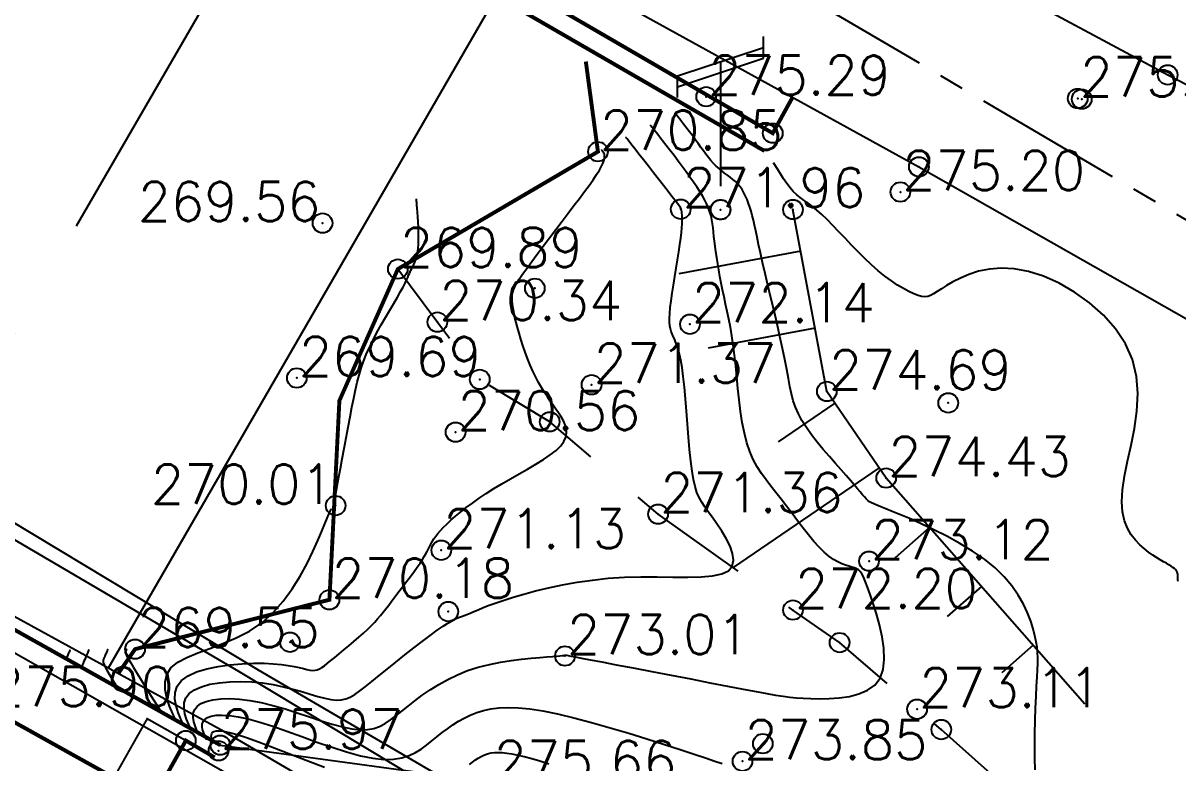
# Model space of a CAD drawing. Header units: millimetres. Extents: x 524954 to 526204, y 9523489 to 9524010.
# Drawn here: x 525366.64 to 525396.12, y 9523687.27 to 9523706.15 of the extents above; entities that cross this region are included whole.
import ezdxf
from ezdxf.enums import TextEntityAlignment as Align

# ---------------------------------------------------------------- set-up
doc = ezdxf.new("R2010")
doc.units = ezdxf.units.MM
doc.header["$PDMODE"] = 32
doc.header["$PDSIZE"] = 0.5
for name, pattern in [('ACAD_ISO12W100', [21, 12, -3, 0, -3, 0, -3]), ('AXES2', [28.575, 19.05, -3.175, 3.175, -3.175]), ('CACHE2', [4.7625, 3.175, -1.5875]), ('CACHEX2', [19.05, 12.7, -6.35])]:
    doc.linetypes.add(name, pattern=pattern)
for name, color, linetype in [('Axe_Route_Existante', 1, 'AXES2'), ('Bas_Talus', 40, 'CACHE2'), ('Bord Fleuve', 4, 'ACAD_ISO12W100'), ('Bord_Route_Existante', 6, 'Continuous'), ('CN_01_00', 3, 'Continuous'), ('CN_02_00', 4, 'Continuous'), ('CN_05_00', 6, 'Continuous'), ('CN_10_00', 1, 'Continuous'), ('Haut_Talus', 30, 'Continuous'), ('PLUME_4', 3, 'Continuous'), ('PLUME_5', 6, 'Continuous'), ('PLUME_6', 2, 'Continuous'), ('PONT', 7, 'Continuous'), ('Réseau_Electrique', 1, 'CACHE2'), ('Talus', 2, 'Continuous'), ('TopoAlt', 3, 'Continuous'), ('TOPOJIS', 7, 'Continuous')]:
    doc.layers.add(name, color=color, linetype=linetype)
doc.layers.add('Bord_Route_Existante_POLY3D', color=6, linetype='Continuous', plot=False)
doc.layers.add('Trottoir', color=7, linetype='Continuous', true_color=0xff6666)
doc.styles.add('Simplex 1.0', font='Simplex.shx', dxfattribs={"width": 0.99, "height": 1})
doc.styles.get("Standard").update_dxf_attribs({"font": 'arial.ttf'})
doc.dimstyles.new('ISO-25', dxfattribs={"dimtxt": 2.5, "dimasz": 2.5, "dimexe": 1.25, "dimexo": 0.625, "dimtad": 1, "dimtxsty": 'Standard', "dimcen": 2.5, "dimadec": 0, "dimazin": 0, "dimtfac": 1, "dimtmove": 0, "dimatfit": 3, "dimfxl": 1, "dimarcsym": 0})

# ---------------------------------------------------------------- blocks, each defined once
blk = doc.blocks.new('TCPOINT M')
at = {"color": 0}
blk.add_point((0, 0), dxfattribs=at)
at = {"layer": 'TopoAlt', "style": 'Simplex 1.0', "width": 0.99}
blk.add_attdef('ALT', (0.15, 0.15), '', height=1, dxfattribs=at)
blk = doc.blocks.new('e004')
at = {"color": 0}
blk.add_line((0, 3.777478), (0, 0.25), dxfattribs=at)
for points in [[(-1.096503, 3.137365), (-1.096503, 3.412949), (1.096503, 4.142007), (1.096503, 4.417591)], [(-1.096503, 2.861781), (-1.096503, 3.137365), (1.096503, 3.866423), (1.096503, 4.142007)]]:
    blk.add_lwpolyline(points, dxfattribs=at)
blk.add_circle((0, 0), 0.25, dxfattribs=at)
blk = doc.blocks.new('*D29')
at = {"color": 0, "lineweight": -2, "transparency": 16777216}
for p, q in [((525274.397, 9523734.835), (525248.537, 9523688.664)), ((525251.329, 9523688.533), (525351.663, 9523632.337)), ((525379.094, 9523676.196), (525353.234, 9523630.025))]:
    blk.add_line(p, q, dxfattribs=at)
at = {"color": 0, "transparency": 16777216}
for points in [[(525251.533, 9523688.897), (525251.125, 9523688.17), (525249.148, 9523689.755)], [(525351.867, 9523632.701), (525351.46, 9523631.974), (525353.845, 9523631.115)]]:
    blk.add_solid(points, dxfattribs=at)
at = {"layer": 'Defpoints', "color": 0, "transparency": 16777216}
for p in [(525274.702, 9523735.381), (525379.399, 9523676.741), (525353.845, 9523631.115)]:
    blk.add_point(p, dxfattribs=at)
at = {"color": 0, "transparency": 16777216, "insert": (525302.425, 9523662.094), "char_height": 2.5, "attachment_point": 5, "rotation": 330.7474}
blk.add_mtext('120', dxfattribs=at)

msp = doc.modelspace()

# ---------------------------------------------------------------- hatches: boundary and pattern name
at = {"layer": 'Bord Fleuve', "ltscale": 0.5}
h = msp.add_hatch(dxfattribs=at)
h.set_pattern_fill('ANSI33', color=135, scale=2, angle=15, style=0)
edge = h.paths.add_edge_path()
edge.add_line((525326.846, 9523735.199), (525327.483, 9523734.771))
edge.add_line((525327.483, 9523734.771), (525364.269, 9523714.296))
edge.add_line((525364.269, 9523714.296), (525365.78, 9523713.988))
edge.add_line((525365.78, 9523713.988), (525369.372, 9523711.903))
edge.add_line((525369.372, 9523711.903), (525375.355, 9523708.431))
edge.add_line((525375.355, 9523708.431), (525381.004, 9523705.169))
edge.add_line((525293.676, 9523732.146), (525299.792, 9523730.275))
edge.add_line((525299.792, 9523730.275), (525304.371, 9523733.048))
edge.add_line((525304.371, 9523733.048), (525316.169, 9523733.718))
edge.add_line((525316.169, 9523733.718), (525320.161, 9523732.97))
edge.add_line((525320.161, 9523732.97), (525326.842, 9523735.193))
edge.add_line((525369.06, 9523689.539), (525336.596, 9523707.741))
edge.add_line((525336.596, 9523707.741), (525310.114, 9523722.746))
edge.add_line((525310.114, 9523722.746), (525293.676, 9523732.146))
edge.add_line((525381.004, 9523705.169), (525381.313, 9523702.868))
edge.add_line((525381.313, 9523702.868), (525376.206, 9523699.873))
edge.add_line((525376.206, 9523699.873), (525374.714, 9523696.514))
edge.add_line((525374.714, 9523696.514), (525374.46, 9523691.434))
edge.add_line((525374.46, 9523691.434), (525369.5, 9523690.174))
edge.add_line((525369.5, 9523690.174), (525369.06, 9523689.539))

# ---------------------------------------------------------------- linework, layer by layer
at = {"layer": 'Axe_Route_Existante', "ltscale": 0.2, "flags": 128}
msp.add_lwpolyline([(525160.389, 9523785.573), (525205.797, 9523788.476), (525217.621, 9523788.238), (525236.372, 9523785.487), (525254.986, 9523779.404), (525273.087, 9523770.44), (525292.33, 9523759.946), (525308.092, 9523751.255), (525324.048, 9523742.079), (525331.063, 9523738.206), (525341.621, 9523732.26), (525352.065, 9523726.389), (525361.763, 9523720.953), (525371.128, 9523715.674), (525380.291, 9523710.543), (525400.244, 9523698.831), (525414.858, 9523691.369), (525425.413, 9523686.737), (525431.187, 9523683.889)], dxfattribs=at)
at = {"layer": 'Bas_Talus', "flags": 128}
msp.add_lwpolyline([(525392.273, 9523686.162), (525390.077, 9523688.122), (525389.459, 9523688.641), (525387.481, 9523690.34), (525386.29, 9523691.171), (525382.849, 9523693.619), (525380.082, 9523695.975), (525378.297, 9523697.057), (525376.206, 9523699.873)], dxfattribs=at)
at = {"layer": 'Bord Fleuve', "ltscale": 0.35, "const_width": 0.1, "flags": 128}
msp.add_lwpolyline([(525381.004, 9523705.169), (525381.313, 9523702.868), (525381.313, 9523702.868), (525376.206, 9523699.873), (525374.714, 9523696.514), (525374.46, 9523691.434), (525369.5, 9523690.174), (525369.06, 9523689.539)], dxfattribs=at)
at = {"layer": 'Bord_Route_Existante', "flags": 128}
for points in [[(525346.028, 9523732.316), (525354.526, 9523727.648), (525363.335, 9523722.699), (525371.321, 9523718.172), (525376.652, 9523715.38), (525382.142, 9523712.183), (525395.856, 9523704.828), (525395.856, 9523704.828), (525401.71, 9523701.801), (525409.985, 9523697.903), (525415.84, 9523695.278), (525430.215, 9523690), (525436.684, 9523688.694), (525441.356, 9523688.089), (525443.417, 9523687.982), (525445.872, 9523688.393), (525453.234, 9523689.279), (525457.776, 9523689.385), (525461.814, 9523688.848), (525465.727, 9523687.872)], [(525343.726, 9523728.156), (525351.8, 9523723.613), (525360.975, 9523718.45), (525370.171, 9523713.28), (525376.191, 9523709.871), (525380.713, 9523707.33), (525389.505, 9523702.482), (525412.422, 9523689.465), (525421.867, 9523683.787), (525423.507, 9523682.529)]]:
    msp.add_lwpolyline(points, dxfattribs=at)
at = {"layer": 'Bord_Route_Existante_POLY3D'}
for points in [[(525346.028, 9523732.316, 275.46), (525354.526, 9523727.648, 275.47), (525363.335, 9523722.699, 275.37), (525367, 9523720.706, 275.53), (525371.321, 9523718.172, 275.27), (525376.652, 9523715.38, 275.35), (525382.142, 9523712.183, 275.29), (525395.856, 9523704.828, 275.12), (525401.71, 9523701.801, 275.14), (525409.985, 9523697.903, 275.09), (525415.84, 9523695.278, 275.11), (525429.83, 9523690.162, 275.22), (525430.215, 9523690, 275.11), (525436.684, 9523688.694, 275.19), (525441.356, 9523688.089, 275.23), (525443.417, 9523687.982, 275.24), (525445.872, 9523688.393, 275.25), (525453.234, 9523689.279, 275.18), (525457.776, 9523689.385, 275.17), (525461.814, 9523688.848, 275.18), (525465.727, 9523687.872, 275.24)], [(525343.726, 9523728.156, 275.49), (525351.8, 9523723.613, 275.47), (525360.975, 9523718.45, 275.42), (525364.67, 9523716.372, 275.47), (525370.171, 9523713.28, 275.31), (525376.191, 9523709.871, 275.3), (525380.713, 9523707.33, 275.28), (525389.505, 9523702.482, 275.2), (525412.422, 9523689.465, 275.19), (525421.867, 9523683.787, 275.25), (525423.507, 9523682.529, 275.21), (525432.528, 9523673.917, 275.38), (525433.655, 9523672.219, 275.41), (525434.746, 9523669.32, 275.44), (525434.997, 9523667.278, 275.44), (525434.359, 9523665.279, 275.47), (525432.321, 9523662.935, 275.48), (525429.626, 9523661.422, 275.47), (525427.553, 9523661.225, 275.49), (525420.526, 9523662.472, 275.56), (525402.567, 9523668.413, 275.64), (525391.735, 9523673.94, 275.68), (525376.752, 9523682.462, 275.81), (525370.67, 9523685.917, 275.85)]]:
    msp.add_polyline3d(points, dxfattribs=at)
at = {"layer": 'CN_01_00', "flags": 128}
for points, elevation in [([(525371.136, 9523687.978), (525371.112, 9523688.027), (525371.07, 9523688.119), (525371.029, 9523688.218), (525370.998, 9523688.323), (525370.981, 9523688.428), (525370.985, 9523688.531), (525371.016, 9523688.626), (525371.08, 9523688.712), (525371.181, 9523688.784), (525371.318, 9523688.841), (525371.488, 9523688.882), (525371.688, 9523688.906), (525371.914, 9523688.912), (525372.163, 9523688.899), (525372.432, 9523688.866), (525372.719, 9523688.812), (525373.019, 9523688.737), (525373.328, 9523688.648), (525373.639, 9523688.548), (525373.947, 9523688.446), (525374.246, 9523688.348), (525374.531, 9523688.26), (525374.796, 9523688.188), (525375.035, 9523688.138), (525375.245, 9523688.117), (525375.428, 9523688.122), (525375.592, 9523688.152), (525375.741, 9523688.204), (525375.881, 9523688.276), (525376.018, 9523688.366), (525376.158, 9523688.471), (525376.306, 9523688.589), (525376.466, 9523688.719), (525376.64, 9523688.855), (525376.829, 9523688.996), (525377.031, 9523689.136), (525377.248, 9523689.273), (525377.479, 9523689.403), (525377.725, 9523689.522), (525377.985, 9523689.626), (525378.26, 9523689.713), (525378.542, 9523689.784), (525378.825, 9523689.841), (525379.102, 9523689.886), (525379.366, 9523689.92), (525379.611, 9523689.945), (525379.828, 9523689.964), (525380.012, 9523689.978), (525380.156, 9523689.989), (525380.265, 9523689.997), (525380.344, 9523690.003), (525380.397, 9523690.008), (525380.43, 9523690.01), (525380.448, 9523690.012), (525380.456, 9523690.013), (525380.459, 9523690.014), (525380.462, 9523690.015), (525380.465, 9523690.016), (525380.469, 9523690.016), (525380.472, 9523690.017), (525380.476, 9523690.018), (525380.481, 9523690.018), (525380.486, 9523690.019), (525380.491, 9523690.019), (525380.499, 9523690.018), (525380.517, 9523690.016), (525380.555, 9523690.009), (525380.624, 9523689.996), (525380.735, 9523689.976), (525380.896, 9523689.945), (525381.118, 9523689.903), (525381.411, 9523689.847), (525381.781, 9523689.776), (525382.212, 9523689.694), (525382.686, 9523689.603), (525383.184, 9523689.508), (525383.686, 9523689.412), (525384.172, 9523689.318), (525384.624, 9523689.232), (525385.022, 9523689.155), (525385.352, 9523689.092), (525385.623, 9523689.041), (525385.848, 9523689.001), (525386.039, 9523688.97), (525386.211, 9523688.948), (525386.377, 9523688.932), (525386.551, 9523688.921), (525386.745, 9523688.913), (525386.969, 9523688.909), (525387.216, 9523688.913), (525387.474, 9523688.931), (525387.73, 9523688.968), (525387.974, 9523689.031), (525388.194, 9523689.125), (525388.377, 9523689.257), (525388.513, 9523689.432), (525388.592, 9523689.653), (525388.622, 9523689.911), (525388.61, 9523690.195), (525388.566, 9523690.491), (525388.5, 9523690.79), (525388.42, 9523691.077), (525388.337, 9523691.342), (525388.258, 9523691.572), (525388.191, 9523691.759), (525388.136, 9523691.906), (525388.089, 9523692.017), (525388.046, 9523692.099), (525388.005, 9523692.157), (525387.963, 9523692.197), (525387.916, 9523692.224), (525387.861, 9523692.245), (525387.795, 9523692.265), (525387.719, 9523692.287), (525387.633, 9523692.314), (525387.539, 9523692.35), (525387.436, 9523692.398), (525387.326, 9523692.462), (525387.208, 9523692.544), (525387.085, 9523692.648), (525386.956, 9523692.775), (525386.823, 9523692.924), (525386.686, 9523693.088), (525386.547, 9523693.265), (525386.407, 9523693.448), (525386.267, 9523693.635), (525386.128, 9523693.819), (525385.991, 9523693.998), (525385.857, 9523694.167), (525385.727, 9523694.33), (525385.603, 9523694.492), (525385.486, 9523694.657), (525385.377, 9523694.83), (525385.278, 9523695.015), (525385.19, 9523695.217), (525385.113, 9523695.441), (525385.05, 9523695.689), (525384.998, 9523695.957), (525384.955, 9523696.241), (525384.918, 9523696.533), (525384.887, 9523696.829), (525384.858, 9523697.122), (525384.83, 9523697.407), (525384.801, 9523697.679), (525384.767, 9523697.932), (525384.731, 9523698.168), (525384.693, 9523698.388), (525384.654, 9523698.596), (525384.613, 9523698.793), (525384.573, 9523698.981), (525384.534, 9523699.162), (525384.496, 9523699.339), (525384.461, 9523699.512), (525384.428, 9523699.683), (525384.398, 9523699.849), (525384.37, 9523700.01), (525384.346, 9523700.166), (525384.324, 9523700.314), (525384.305, 9523700.454), (525384.288, 9523700.585), (525384.275, 9523700.707), (525384.263, 9523700.821), (525384.251, 9523700.928), (525384.237, 9523701.031), (525384.22, 9523701.13), (525384.199, 9523701.228), (525384.171, 9523701.325), (525384.137, 9523701.424), (525384.093, 9523701.526), (525384.04, 9523701.632), (525383.98, 9523701.741), (525383.911, 9523701.854), (525383.835, 9523701.972), (525383.752, 9523702.094), (525383.662, 9523702.221), (525383.567, 9523702.353), (525383.465, 9523702.49), (525383.361, 9523702.63), (525383.255, 9523702.768), (525383.152, 9523702.903), (525383.054, 9523703.03), (525382.963, 9523703.147), (525382.882, 9523703.251), (525382.814, 9523703.339), (525382.76, 9523703.407), (525382.72, 9523703.459), (525382.691, 9523703.496), (525382.671, 9523703.521), (525382.659, 9523703.536), (525382.653, 9523703.544), (525382.651, 9523703.547), (525382.651, 9523703.547)], 273), ([(525370.736, 9523688.25), (525370.668, 9523688.39), (525370.6, 9523688.553), (525370.547, 9523688.726), (525370.518, 9523688.9), (525370.525, 9523689.07), (525370.577, 9523689.23), (525370.683, 9523689.373), (525370.851, 9523689.493), (525371.071, 9523689.592), (525371.331, 9523689.671), (525371.619, 9523689.73), (525371.921, 9523689.773), (525372.225, 9523689.8), (525372.519, 9523689.813), (525372.79, 9523689.813), (525373.028, 9523689.803), (525373.233, 9523689.784), (525373.409, 9523689.759), (525373.56, 9523689.732), (525373.687, 9523689.703), (525373.794, 9523689.676), (525373.886, 9523689.653), (525373.963, 9523689.638), (525374.031, 9523689.631), (525374.092, 9523689.634), (525374.149, 9523689.647), (525374.206, 9523689.671), (525374.265, 9523689.706), (525374.331, 9523689.752), (525374.406, 9523689.81), (525374.493, 9523689.88), (525374.595, 9523689.963), (525374.709, 9523690.055), (525374.831, 9523690.155), (525374.958, 9523690.261), (525375.086, 9523690.368), (525375.21, 9523690.476), (525375.329, 9523690.581), (525375.437, 9523690.68), (525375.532, 9523690.773), (525375.616, 9523690.861), (525375.691, 9523690.945), (525375.762, 9523691.029), (525375.83, 9523691.114), (525375.899, 9523691.204), (525375.972, 9523691.3), (525376.051, 9523691.405), (525376.139, 9523691.52), (525376.234, 9523691.644), (525376.332, 9523691.772), (525376.431, 9523691.901), (525376.528, 9523692.029), (525376.619, 9523692.152), (525376.702, 9523692.266), (525376.775, 9523692.369), (525376.834, 9523692.459), (525376.881, 9523692.536), (525376.92, 9523692.604), (525376.951, 9523692.663), (525376.978, 9523692.718), (525377.002, 9523692.769), (525377.027, 9523692.82), (525377.055, 9523692.872), (525377.087, 9523692.928), (525377.126, 9523692.988), (525377.172, 9523693.053), (525377.226, 9523693.123), (525377.291, 9523693.198), (525377.367, 9523693.28), (525377.456, 9523693.367), (525377.558, 9523693.462), (525377.675, 9523693.564), (525377.806, 9523693.672), (525377.951, 9523693.785), (525378.11, 9523693.903), (525378.281, 9523694.023), (525378.464, 9523694.147), (525378.659, 9523694.271), (525378.864, 9523694.396), (525379.08, 9523694.521), (525379.299, 9523694.645), (525379.517, 9523694.768), (525379.726, 9523694.89), (525379.922, 9523695.01), (525380.098, 9523695.128), (525380.248, 9523695.245), (525380.365, 9523695.359), (525380.446, 9523695.47), (525380.493, 9523695.579), (525380.511, 9523695.687), (525380.503, 9523695.792), (525380.475, 9523695.896), (525380.43, 9523695.998), (525380.373, 9523696.1), (525380.309, 9523696.2), (525380.24, 9523696.3), (525380.17, 9523696.402), (525380.097, 9523696.505), (525380.022, 9523696.613), (525379.947, 9523696.726), (525379.872, 9523696.847), (525379.798, 9523696.976), (525379.725, 9523697.115), (525379.653, 9523697.266), (525379.584, 9523697.424), (525379.519, 9523697.589), (525379.457, 9523697.755), (525379.399, 9523697.92), (525379.346, 9523698.081), (525379.299, 9523698.235), (525379.258, 9523698.378), (525379.224, 9523698.507), (525379.196, 9523698.624), (525379.173, 9523698.73), (525379.156, 9523698.824), (525379.143, 9523698.908), (525379.134, 9523698.984), (525379.127, 9523699.052), (525379.124, 9523699.114), (525379.123, 9523699.17), (525379.127, 9523699.225), (525379.137, 9523699.282), (525379.158, 9523699.345), (525379.191, 9523699.418), (525379.238, 9523699.505), (525379.304, 9523699.611), (525379.389, 9523699.739), (525379.496, 9523699.891), (525379.622, 9523700.065), (525379.762, 9523700.255), (525379.914, 9523700.458), (525380.073, 9523700.668), (525380.235, 9523700.882), (525380.396, 9523701.093), (525380.553, 9523701.299), (525380.702, 9523701.494), (525380.841, 9523701.677), (525380.969, 9523701.848), (525381.086, 9523702.007), (525381.189, 9523702.152), (525381.278, 9523702.283), (525381.351, 9523702.4), (525381.407, 9523702.501), (525381.447, 9523702.587), (525381.471, 9523702.659), (525381.482, 9523702.718), (525381.483, 9523702.766), (525381.477, 9523702.804), (525381.465, 9523702.834), (525381.452, 9523702.857), (525381.439, 9523702.874), (525381.428, 9523702.888), (525381.42, 9523702.898), (525381.415, 9523702.905), (525381.411, 9523702.91), (525381.408, 9523702.913), (525381.407, 9523702.915), (525381.407, 9523702.915), (525381.407, 9523702.915)], 271), ([(525367.834, 9523690.145), (525367.834, 9523690.145), (525367.833, 9523690.144), (525367.831, 9523690.139), (525367.828, 9523690.131), (525367.822, 9523690.118), (525367.814, 9523690.097), (525367.802, 9523690.069), (525367.786, 9523690.032), (525367.766, 9523689.984), (525367.742, 9523689.929), (525367.742, 9523689.928)], 273), ([(525368.799, 9523690.162), (525368.799, 9523690.162), (525368.799, 9523690.161), (525368.798, 9523690.16), (525368.797, 9523690.156), (525368.794, 9523690.15), (525368.791, 9523690.142), (525368.786, 9523690.13), (525368.779, 9523690.114), (525368.771, 9523690.094), (525368.761, 9523690.071), (525368.75, 9523690.045), (525368.739, 9523690.018), (525368.727, 9523689.991), (525368.715, 9523689.964), (525368.704, 9523689.939), (525368.694, 9523689.916), (525368.686, 9523689.897), (525368.681, 9523689.877), (525368.681, 9523689.853), (525368.689, 9523689.821), (525368.707, 9523689.778), (525368.737, 9523689.718), (525368.78, 9523689.638), (525368.84, 9523689.535), (525368.916, 9523689.406), (525369.009, 9523689.254), (525369.044, 9523689.198)], 271)]:
    msp.add_lwpolyline(points, dxfattribs=dict(at, elevation=elevation))
at = {"layer": 'CN_02_00', "flags": 128}
for points, elevation in [([(525392.47, 9523687.093), (525392.462, 9523687.38), (525392.46, 9523687.693), (525392.464, 9523688.02), (525392.472, 9523688.349), (525392.484, 9523688.668), (525392.497, 9523688.967), (525392.51, 9523689.233), (525392.523, 9523689.458), (525392.533, 9523689.648), (525392.539, 9523689.811), (525392.541, 9523689.955), (525392.535, 9523690.089), (525392.522, 9523690.221), (525392.5, 9523690.361), (525392.466, 9523690.515), (525392.421, 9523690.692), (525392.359, 9523690.888), (525392.278, 9523691.1), (525392.174, 9523691.324), (525392.042, 9523691.555), (525391.88, 9523691.789), (525391.684, 9523692.022), (525391.45, 9523692.25), (525391.177, 9523692.469), (525390.873, 9523692.677), (525390.55, 9523692.872), (525390.218, 9523693.054), (525389.89, 9523693.219), (525389.576, 9523693.367), (525389.287, 9523693.495), (525389.034, 9523693.602), (525388.827, 9523693.688), (525388.661, 9523693.755), (525388.531, 9523693.806), (525388.43, 9523693.847), (525388.353, 9523693.879), (525388.294, 9523693.908), (525388.246, 9523693.937), (525388.203, 9523693.969), (525388.16, 9523694.009), (525388.115, 9523694.057), (525388.064, 9523694.115), (525388.005, 9523694.185), (525387.937, 9523694.268), (525387.856, 9523694.364), (525387.76, 9523694.477), (525387.648, 9523694.606), (525387.518, 9523694.753), (525387.373, 9523694.914), (525387.221, 9523695.088), (525387.065, 9523695.269), (525386.912, 9523695.454), (525386.766, 9523695.641), (525386.634, 9523695.826), (525386.52, 9523696.005), (525386.429, 9523696.177), (525386.357, 9523696.345), (525386.3, 9523696.514), (525386.254, 9523696.689), (525386.214, 9523696.877), (525386.175, 9523697.081), (525386.134, 9523697.307), (525386.086, 9523697.561), (525386.027, 9523697.845), (525385.959, 9523698.154), (525385.885, 9523698.478), (525385.808, 9523698.809), (525385.729, 9523699.139), (525385.653, 9523699.46), (525385.581, 9523699.763), (525385.516, 9523700.04), (525385.461, 9523700.285), (525385.414, 9523700.498), (525385.374, 9523700.685), (525385.34, 9523700.848), (525385.309, 9523700.992), (525385.281, 9523701.12), (525385.253, 9523701.237), (525385.225, 9523701.346), (525385.194, 9523701.45), (525385.16, 9523701.55), (525385.123, 9523701.645), (525385.083, 9523701.735), (525385.039, 9523701.82), (525384.991, 9523701.9), (525384.939, 9523701.974), (525384.883, 9523702.042), (525384.822, 9523702.104), (525384.757, 9523702.161), (525384.689, 9523702.216), (525384.619, 9523702.269), (525384.547, 9523702.322), (525384.475, 9523702.377), (525384.403, 9523702.435), (525384.333, 9523702.497), (525384.265, 9523702.566), (525384.198, 9523702.64), (525384.133, 9523702.719), (525384.068, 9523702.802), (525384.005, 9523702.888), (525383.941, 9523702.976), (525383.877, 9523703.065), (525383.813, 9523703.154), (525383.748, 9523703.244), (525383.683, 9523703.331), (525383.619, 9523703.415), (525383.558, 9523703.496), (525383.501, 9523703.57), (525383.449, 9523703.637), (525383.403, 9523703.696), (525383.365, 9523703.746), (525383.334, 9523703.784), (525383.312, 9523703.814), (525383.295, 9523703.834), (525383.284, 9523703.848), (525383.278, 9523703.857), (525383.274, 9523703.861), (525383.273, 9523703.863), (525383.273, 9523703.863)], 274), ([(525370.92, 9523688.146), (525370.869, 9523688.254), (525370.815, 9523688.386), (525370.772, 9523688.524), (525370.75, 9523688.664), (525370.755, 9523688.8), (525370.796, 9523688.928), (525370.882, 9523689.042), (525371.016, 9523689.139), (525371.195, 9523689.216), (525371.41, 9523689.276), (525371.653, 9523689.318), (525371.917, 9523689.342), (525372.194, 9523689.349), (525372.476, 9523689.339), (525372.754, 9523689.313), (525373.023, 9523689.27), (525373.28, 9523689.216), (525373.524, 9523689.154), (525373.753, 9523689.089), (525373.967, 9523689.026), (525374.163, 9523688.968), (525374.341, 9523688.921), (525374.499, 9523688.888), (525374.638, 9523688.874), (525374.762, 9523688.88), (525374.878, 9523688.905), (525374.991, 9523688.951), (525375.107, 9523689.018), (525375.233, 9523689.106), (525375.375, 9523689.215), (525375.538, 9523689.347), (525375.726, 9523689.499), (525375.935, 9523689.667), (525376.158, 9523689.845), (525376.386, 9523690.027), (525376.613, 9523690.205), (525376.831, 9523690.373), (525377.033, 9523690.526), (525377.211, 9523690.656), (525377.362, 9523690.76), (525377.486, 9523690.84), (525377.59, 9523690.9), (525377.679, 9523690.944), (525377.756, 9523690.978), (525377.827, 9523691.006), (525377.897, 9523691.031), (525377.971, 9523691.059), (525378.054, 9523691.093), (525378.148, 9523691.133), (525378.258, 9523691.18), (525378.386, 9523691.233), (525378.536, 9523691.292), (525378.712, 9523691.356), (525378.916, 9523691.425), (525379.152, 9523691.5), (525379.422, 9523691.578), (525379.723, 9523691.659), (525380.053, 9523691.738), (525380.407, 9523691.813), (525380.781, 9523691.881), (525381.173, 9523691.938), (525381.578, 9523691.983), (525381.993, 9523692.011), (525382.412, 9523692.021), (525382.828, 9523692.02), (525383.228, 9523692.014), (525383.604, 9523692.012), (525383.944, 9523692.019), (525384.238, 9523692.043), (525384.475, 9523692.092), (525384.645, 9523692.174), (525384.742, 9523692.292), (525384.773, 9523692.441), (525384.75, 9523692.613), (525384.685, 9523692.801), (525384.588, 9523692.995), (525384.473, 9523693.188), (525384.351, 9523693.371), (525384.233, 9523693.537), (525384.128, 9523693.68), (525384.038, 9523693.806), (525383.961, 9523693.924), (525383.896, 9523694.044), (525383.84, 9523694.174), (525383.792, 9523694.323), (525383.751, 9523694.5), (525383.714, 9523694.715), (525383.682, 9523694.973), (525383.652, 9523695.266), (525383.625, 9523695.583), (525383.598, 9523695.912), (525383.572, 9523696.243), (525383.547, 9523696.564), (525383.52, 9523696.863), (525383.491, 9523697.131), (525383.461, 9523697.358), (525383.429, 9523697.546), (525383.395, 9523697.701), (525383.362, 9523697.828), (525383.328, 9523697.932), (525383.295, 9523698.018), (525383.264, 9523698.091), (525383.234, 9523698.156), (525383.208, 9523698.218), (525383.184, 9523698.281), (525383.165, 9523698.349), (525383.151, 9523698.426), (525383.143, 9523698.515), (525383.14, 9523698.619), (525383.145, 9523698.743), (525383.158, 9523698.89), (525383.179, 9523699.063), (525383.207, 9523699.256), (525383.24, 9523699.464), (525383.275, 9523699.68), (525383.311, 9523699.897), (525383.346, 9523700.111), (525383.379, 9523700.313), (525383.406, 9523700.498), (525383.427, 9523700.662), (525383.443, 9523700.803), (525383.453, 9523700.925), (525383.459, 9523701.029), (525383.461, 9523701.116), (525383.461, 9523701.188), (525383.459, 9523701.248), (525383.457, 9523701.296), (525383.453, 9523701.335), (525383.447, 9523701.369), (525383.436, 9523701.402), (525383.417, 9523701.44), (525383.386, 9523701.487), (525383.342, 9523701.547), (525383.282, 9523701.626), (525383.203, 9523701.727), (525383.104, 9523701.854), (525382.989, 9523702.002), (525382.863, 9523702.164), (525382.732, 9523702.332), (525382.601, 9523702.499), (525382.475, 9523702.66), (525382.361, 9523702.806), (525382.263, 9523702.932), (525382.186, 9523703.03), (525382.128, 9523703.105), (525382.086, 9523703.158), (525382.058, 9523703.194), (525382.041, 9523703.215), (525382.032, 9523703.226), (525382.029, 9523703.231), (525382.029, 9523703.231)], 272), ([(525368.317, 9523690.154), (525368.316, 9523690.154), (525368.316, 9523690.152), (525368.315, 9523690.149), (525368.312, 9523690.144), (525368.308, 9523690.134), (525368.302, 9523690.12), (525368.294, 9523690.1), (525368.283, 9523690.073), (525368.268, 9523690.039), (525368.252, 9523690), (525368.233, 9523689.956), (525368.214, 9523689.91), (525368.194, 9523689.864), (525368.174, 9523689.819), (525368.155, 9523689.776), (525368.138, 9523689.738), (525368.127, 9523689.713)], 272), ([(525371.324, 9523687.863), (525371.324, 9523687.865), (525371.298, 9523687.92), (525371.271, 9523687.983), (525371.244, 9523688.051), (525371.224, 9523688.121), (525371.213, 9523688.192), (525371.215, 9523688.261), (525371.236, 9523688.324), (525371.279, 9523688.381), (525371.347, 9523688.429), (525371.442, 9523688.465), (525371.567, 9523688.487), (525371.722, 9523688.493), (525371.91, 9523688.481), (525372.132, 9523688.448), (525372.389, 9523688.392), (525372.684, 9523688.311), (525373.015, 9523688.205), (525373.375, 9523688.079), (525373.754, 9523687.943), (525374.141, 9523687.804), (525374.526, 9523687.671), (525374.899, 9523687.552), (525375.251, 9523687.455), (525375.571, 9523687.389), (525375.851, 9523687.36), (525376.094, 9523687.364), (525376.306, 9523687.398), (525376.491, 9523687.456), (525376.655, 9523687.534), (525376.804, 9523687.625), (525376.941, 9523687.727), (525377.073, 9523687.832), (525377.204, 9523687.938), (525377.337, 9523688.043), (525377.471, 9523688.144), (525377.609, 9523688.241), (525377.751, 9523688.332), (525377.9, 9523688.416), (525378.055, 9523688.491), (525378.219, 9523688.556), (525378.393, 9523688.61), (525378.582, 9523688.651), (525378.789, 9523688.678), (525379.021, 9523688.687), (525379.281, 9523688.678), (525379.574, 9523688.649), (525379.905, 9523688.597), (525380.28, 9523688.522), (525380.698, 9523688.422), (525381.15, 9523688.302), (525381.621, 9523688.168), (525382.098, 9523688.026), (525382.564, 9523687.882), (525383.008, 9523687.741), (525383.414, 9523687.61), (525383.768, 9523687.494), (525384.059, 9523687.398), (525384.294, 9523687.319), (525384.481, 9523687.255)], 274)]:
    msp.add_lwpolyline(points, dxfattribs=dict(at, elevation=elevation))
at = {"layer": 'CN_05_00', "elevation": 275, "flags": 128}
for points in [[(525396.121, 9523691.899), (525396.114, 9523691.932), (525396.112, 9523691.961), (525396.113, 9523691.985), (525396.114, 9523692.006), (525396.115, 9523692.023), (525396.116, 9523692.038), (525396.116, 9523692.051), (525396.115, 9523692.063), (525396.114, 9523692.075), (525396.112, 9523692.088), (525396.109, 9523692.102), (525396.105, 9523692.118), (525396.098, 9523692.136), (525396.088, 9523692.157), (525396.073, 9523692.18), (525396.052, 9523692.204), (525396.025, 9523692.232), (525395.989, 9523692.261), (525395.943, 9523692.292), (525395.887, 9523692.326), (525395.821, 9523692.364), (525395.746, 9523692.406), (525395.662, 9523692.455), (525395.571, 9523692.511), (525395.472, 9523692.576), (525395.367, 9523692.652), (525395.257, 9523692.739), (525395.143, 9523692.839), (525395.03, 9523692.956), (525394.923, 9523693.094), (525394.83, 9523693.257), (525394.755, 9523693.449), (525394.704, 9523693.674), (525394.683, 9523693.936), (525394.698, 9523694.239), (525394.752, 9523694.584), (525394.831, 9523694.967), (525394.921, 9523695.377), (525395.004, 9523695.807), (525395.066, 9523696.25), (525395.089, 9523696.695), (525395.059, 9523697.135), (525394.959, 9523697.563), (525394.778, 9523697.969), (525394.525, 9523698.349), (525394.216, 9523698.698), (525393.862, 9523699.011), (525393.48, 9523699.284), (525393.083, 9523699.512), (525392.685, 9523699.69), (525392.3, 9523699.814), (525391.94, 9523699.88), (525391.609, 9523699.897), (525391.305, 9523699.873), (525391.029, 9523699.816), (525390.782, 9523699.737), (525390.563, 9523699.643), (525390.374, 9523699.544), (525390.213, 9523699.45), (525390.081, 9523699.366), (525389.973, 9523699.297), (525389.882, 9523699.241), (525389.802, 9523699.2), (525389.729, 9523699.175), (525389.655, 9523699.165), (525389.575, 9523699.173), (525389.483, 9523699.197), (525389.374, 9523699.239), (525389.249, 9523699.298), (525389.111, 9523699.374), (525388.962, 9523699.466), (525388.803, 9523699.573), (525388.638, 9523699.695), (525388.469, 9523699.83), (525388.297, 9523699.979), (525388.126, 9523700.141), (525387.955, 9523700.31), (525387.787, 9523700.484), (525387.623, 9523700.658), (525387.464, 9523700.827), (525387.312, 9523700.988), (525387.167, 9523701.135), (525387.03, 9523701.266), (525386.904, 9523701.376), (525386.786, 9523701.47), (525386.676, 9523701.551), (525386.574, 9523701.626), (525386.478, 9523701.697), (525386.387, 9523701.771), (525386.3, 9523701.852), (525386.216, 9523701.944), (525386.135, 9523702.052), (525386.053, 9523702.173), (525385.97, 9523702.304), (525385.884, 9523702.442), (525385.791, 9523702.584)], [(525371.488, 9523687.804), (525371.485, 9523687.813), (525371.472, 9523687.848), (525371.459, 9523687.884), (525371.449, 9523687.92), (525371.444, 9523687.956), (525371.446, 9523687.991), (525371.456, 9523688.023), (525371.477, 9523688.051), (525371.512, 9523688.074), (525371.566, 9523688.089), (525371.645, 9523688.093), (525371.757, 9523688.081), (525371.907, 9523688.05), (525372.101, 9523687.997), (525372.346, 9523687.919), (525372.648, 9523687.811), (525373.011, 9523687.672), (525373.422, 9523687.511), (525373.868, 9523687.337), (525374.334, 9523687.161)], [(525378.033, 9523687.23), (525378.113, 9523687.292), (525378.186, 9523687.345), (525378.253, 9523687.39), (525378.318, 9523687.428), (525378.382, 9523687.46), (525378.447, 9523687.486), (525378.516, 9523687.508), (525378.591, 9523687.524), (525378.674, 9523687.534), (525378.766, 9523687.538), (525378.869, 9523687.535), (525378.986, 9523687.523), (525379.118, 9523687.502), (525379.266, 9523687.472), (525379.434, 9523687.432), (525379.622, 9523687.382), (525379.83, 9523687.321), (525380.061, 9523687.249)]]:
    msp.add_lwpolyline(points, dxfattribs=at)
at = {"layer": 'CN_10_00', "elevation": 270, "flags": 128}
for points in [[(525374.587, 9523693.938), (525374.588, 9523693.938), (525374.589, 9523693.945), (525374.592, 9523693.961), (525374.597, 9523693.993), (525374.607, 9523694.046), (525374.621, 9523694.125), (525374.641, 9523694.235), (525374.668, 9523694.381), (525374.702, 9523694.567), (525374.742, 9523694.787), (525374.787, 9523695.031), (525374.835, 9523695.293), (525374.885, 9523695.565), (525374.936, 9523695.837), (525374.987, 9523696.102), (525375.035, 9523696.352), (525375.081, 9523696.581), (525375.125, 9523696.79), (525375.17, 9523696.985), (525375.218, 9523697.168), (525375.271, 9523697.345), (525375.331, 9523697.518), (525375.399, 9523697.693), (525375.48, 9523697.873), (525375.572, 9523698.061), (525375.674, 9523698.254), (525375.781, 9523698.448), (525375.891, 9523698.64), (525375.999, 9523698.824), (525376.101, 9523698.998), (525376.194, 9523699.156), (525376.274, 9523699.296), (525376.339, 9523699.413), (525376.389, 9523699.511), (525376.428, 9523699.592), (525376.458, 9523699.658), (525376.481, 9523699.714), (525376.501, 9523699.762), (525376.519, 9523699.806), (525376.539, 9523699.848), (525376.562, 9523699.891), (525376.587, 9523699.937), (525376.614, 9523699.989), (525376.641, 9523700.048), (525376.667, 9523700.116), (525376.69, 9523700.195), (525376.71, 9523700.287), (525376.724, 9523700.394), (525376.733, 9523700.516), (525376.736, 9523700.65), (525376.735, 9523700.791), (525376.73, 9523700.934), (525376.724, 9523701.074), (525376.716, 9523701.205), (525376.708, 9523701.324), (525376.7, 9523701.426), (525376.694, 9523701.506), (525376.689, 9523701.566), (525376.686, 9523701.609), (525376.684, 9523701.637), (525376.683, 9523701.655), (525376.682, 9523701.664), (525376.682, 9523701.667), (525376.682, 9523701.668)], [(525370.551, 9523688.353), (525370.465, 9523688.525), (525370.381, 9523688.72), (525370.312, 9523688.926), (525370.27, 9523689.135), (525370.266, 9523689.338), (525370.311, 9523689.528), (525370.416, 9523689.697), (525370.589, 9523689.84), (525370.821, 9523689.964), (525371.099, 9523690.079), (525371.41, 9523690.194), (525371.742, 9523690.318), (525372.081, 9523690.463), (525372.416, 9523690.636), (525372.732, 9523690.848), (525373.021, 9523691.105), (525373.279, 9523691.397), (525373.51, 9523691.712), (525373.712, 9523692.037), (525373.888, 9523692.36), (525374.038, 9523692.667), (525374.164, 9523692.947), (525374.266, 9523693.186), (525374.345, 9523693.374), (525374.405, 9523693.515), (525374.448, 9523693.617), (525374.477, 9523693.685), (525374.494, 9523693.726), (525374.503, 9523693.747), (525374.507, 9523693.755), (525374.507, 9523693.756)], [(525369.282, 9523690.17), (525369.282, 9523690.17), (525369.282, 9523690.17), (525369.282, 9523690.17), (525369.281, 9523690.169), (525369.281, 9523690.167), (525369.28, 9523690.164), (525369.278, 9523690.161), (525369.276, 9523690.156), (525369.273, 9523690.149), (525369.27, 9523690.142), (525369.267, 9523690.134), (525369.263, 9523690.126), (525369.26, 9523690.117), (525369.256, 9523690.109), (525369.253, 9523690.101), (525369.25, 9523690.094), (525369.247, 9523690.088), (525369.248, 9523690.078), (525369.254, 9523690.06), (525369.269, 9523690.031), (525369.294, 9523689.985), (525369.333, 9523689.918), (525369.388, 9523689.826), (525369.462, 9523689.705), (525369.555, 9523689.551), (525369.665, 9523689.372), (525369.786, 9523689.175), (525369.914, 9523688.97), (525370.043, 9523688.763), (525370.167, 9523688.569)]]:
    msp.add_lwpolyline(points, dxfattribs=at)
at = {"layer": 'Haut_Talus', "flags": 128}
for points in [[(525393.742, 9523688.773), (525388.669, 9523694.54), (525387.156, 9523696.75), (525386.291, 9523701.392)], [(525371.674, 9523687.724), (525378.598, 9523686.78), (525384.138, 9523684.16), (525388.46, 9523684.31), (525392.966, 9523684.36)]]:
    msp.add_lwpolyline(points, dxfattribs=at)
at = {"layer": 'PLUME_4'}
for points in [[(525434.005, 9523659.528), (525424.738, 9523662.862), (525418.036, 9523665.381), (525415.932, 9523666.731), (525407.127, 9523670.601), (525401.387, 9523673.691), (525398.785, 9523675.005), (525389.907, 9523679.872), (525381.029, 9523684.738), (525372.65, 9523689.641), (525363.736, 9523695.007), (525355.356, 9523699.91), (525348.619, 9523702.927)], [(525471.209, 9523651.214), (525461.588, 9523652.517), (525459.022, 9523653.333), (525452.394, 9523654.854), (525443.199, 9523657.191), (525438.103, 9523658.323), (525434.005, 9523659.528), (525424.738, 9523662.862), (525418.036, 9523665.381), (525415.932, 9523666.731), (525407.127, 9523670.601), (525401.387, 9523673.691), (525398.785, 9523675.005), (525389.907, 9523679.872), (525381.029, 9523684.738), (525372.65, 9523689.641), (525363.736, 9523695.007), (525355.356, 9523699.91), (525348.619, 9523702.927)]]:
    msp.add_lwpolyline(points, dxfattribs=at)
at = {"layer": 'PLUME_5'}
msp.add_lwpolyline([(525423.46, 9523659.761), (525417.221, 9523662.815), (525414.618, 9523664.129), (525406.276, 9523668.533), (525400.037, 9523671.587), (525397.398, 9523673.4), (525389.019, 9523678.303), (525380.141, 9523683.169), (525371.762, 9523688.072), (525362.884, 9523692.939), (525354.505, 9523697.842), (525345.59, 9523703.207)], dxfattribs=at)
at = {"layer": 'PLUME_6'}
msp.add_lwpolyline([(525433.153, 9523657.461), (525424.348, 9523661.33), (525417.611, 9523664.347), (525415.543, 9523665.199), (525406.702, 9523669.567), (525400.925, 9523673.156), (525398.322, 9523674.47), (525389.943, 9523679.373), (525381.065, 9523684.24), (525372.151, 9523689.605), (525363.772, 9523694.508), (525354.894, 9523699.375), (525346.515, 9523704.278)], dxfattribs=at)
at = {"layer": 'PONT', "const_width": 0.1, "flags": 128}
for points in [[(525322.212, 9523738.363), (525322.212, 9523738.363), (525326.303, 9523735.932), (525327.643, 9523735.031), (525364.376, 9523714.585), (525365.89, 9523714.276), (525369.525, 9523712.167), (525375.508, 9523708.694), (525385.563, 9523702.888)], [(525371.674, 9523687.724), (525336.446, 9523707.476), (525309.964, 9523722.481), (525291.095, 9523733.271)], [(525366.952, 9523679.251), (525362.316, 9523681.651), (525349.65, 9523688.957), (525334.009, 9523697.775), (525324.387, 9523703.187), (525316.682, 9523707.341), (525306.692, 9523712.966), (525298.909, 9523717.467), (525286.187, 9523724.502), (525288.226, 9523728.338), (525290.072, 9523731.598), (525296.887, 9523727.578), (525312.026, 9523719.185), (525319.603, 9523714.854), (525329.312, 9523709.25), (525339.355, 9523703.708), (525353.191, 9523695.772), (525365.771, 9523688.671), (525370.679, 9523685.934), (525366.946, 9523679.239)], [(525386.282, 9523704.259), (525385.775, 9523703.34), (525366.079, 9523714.772)]]:
    msp.add_lwpolyline(points, dxfattribs=at)
at = {"layer": 'PONT', "linetype": 'CACHEX2', "ltscale": 0.025, "const_width": 0.05, "flags": 128}
msp.add_lwpolyline([(525370.795, 9523687.841), (525369.81, 9523688.398), (525364.33, 9523678.706), (525365.354, 9523678.127)], dxfattribs=at)
at = {"layer": 'PONT', "linetype": 'CACHEX2', "ltscale": 0.025, "flags": 128}
msp.add_lwpolyline([(525371.53, 9523687.41, 0.1, 0.1, 0), (525370.795, 9523687.841, 0.1, 0.1, 0), (525365.354, 9523678.127, 0.1, 0.1, 0), (525366.089, 9523677.696, 0, 0, 0)], format="xyseb", dxfattribs=at)
at = {"layer": 'Talus'}
for p, q in [((525386.489, 9523700.33), (525383.379, 9523699.75)), ((525386.856, 9523698.363), (525384.124, 9523697.854)), ((525387.359, 9523696.454), (525385.916, 9523695.466)), ((525388.489, 9523694.803), (525384.765, 9523692.256)), ((525389.779, 9523693.278), (525388.819, 9523692.434)), ((525391.1, 9523691.776), (525390.229, 9523691.01)), ((525392.421, 9523690.275), (525391.622, 9523689.572))]:
    msp.add_line(p, q, dxfattribs=at)
at = {"layer": 'Trottoir', "flags": 128}
msp.add_lwpolyline([(525431.623, 9523663.835), (525429.435, 9523662.623), (525419.921, 9523663.756), (525410.527, 9523667.251), (525402.929, 9523669.968), (525392.531, 9523675.094), (525382.877, 9523681.021), (525377.53, 9523683.764), (525366.337, 9523690.119), (525353.836, 9523697.252), (525340.005, 9523704.965), (525329.764, 9523710.745), (525320.282, 9523716.154), (525312.596, 9523720.462), (525303.314, 9523725.671), (525296.971, 9523729.217), (525289.209, 9523733.607), (525286.427, 9523735.183), (525285.562, 9523734.031)], dxfattribs=at)

# ---------------------------------------------------------------- block references
at = {"layer": 'Réseau_Electrique'}
msp.add_blockref('e004', (525384.443, 9523701.388), dxfattribs=at)
at = {"layer": 'TOPOJIS'}
ref = msp.add_blockref('TCPOINT M', (525384.075, 9523704.271, 275.29), dxfattribs=at)
ref.add_attrib('ALT', '275.29', (525384.125, 9523704.321, 275.29), dxfattribs={"layer": 'TopoAlt', "height": 1, "style": 'Simplex 1.0', "width": 0.99})
ref = msp.add_blockref('TCPOINT M', (525393.56, 9523704.226, 275.16), dxfattribs=at)
ref.add_attrib('ALT', '275.16', (525393.61, 9523704.276, 275.16), dxfattribs={"layer": 'TopoAlt', "height": 1, "style": 'Simplex 1.0', "width": 0.99})
for p in [(525395.856, 9523704.828, 275.12), (525393.662, 9523704.209, 275.17), (525385.775, 9523703.34, 275.25), (525389.505, 9523702.482, 275.2), (525384.443, 9523701.388, 273.27), (525386.291, 9523701.392, 274.94), (525379.703, 9523699.382, 271.21), (525378.297, 9523697.057, 270.64), (525390.254, 9523696.458, 274.82), (525380.082, 9523695.975, 270.88), (525377.493, 9523691.132, 271.85), (525373.454, 9523690.35, 270.05), (525387.481, 9523690.34, 272.41), (525390.077, 9523688.122, 273.32), (525370.795, 9523687.841, 269.74), (525385.521, 9523687.762, 273.46), (525371.674, 9523687.724, 275.99)]:
    msp.add_blockref('TCPOINT M', p, dxfattribs=at)
ref = msp.add_blockref('TCPOINT M', (525381.313, 9523702.868, 270.85), dxfattribs=at)
ref.add_attrib('ALT', '270.85', (525381.363, 9523702.918, 270.85), dxfattribs={"layer": 'TopoAlt', "height": 1, "style": 'Simplex 1.0', "width": 0.99})
ref = msp.add_blockref('TCPOINT M', (525389.032, 9523701.839, 275.2), dxfattribs=at)
ref.add_attrib('ALT', '275.20', (525389.082, 9523701.889, 275.2), dxfattribs={"layer": 'TopoAlt', "height": 1, "style": 'Simplex 1.0', "width": 0.99})
ref = msp.add_blockref('TCPOINT M', (525383.426, 9523701.399, 271.96), dxfattribs=at)
ref.add_attrib('ALT', '271.96', (525383.476, 9523701.449, 271.96), dxfattribs={"layer": 'TopoAlt', "height": 1, "style": 'Simplex 1.0', "width": 0.99})
ref = msp.add_blockref('TCPOINT M', (525374.284, 9523701.046, 269.56), dxfattribs=at)
ref.add_attrib('ALT', '269.56', dxfattribs={"layer": 'TopoAlt', "height": 1, "style": 'Simplex 1.0', "width": 0.99}).set_placement((525374.234, 9523701.096, 269.56), align=Align.RIGHT)
ref = msp.add_blockref('TCPOINT M', (525376.206, 9523699.873, 269.89), dxfattribs=at)
ref.add_attrib('ALT', '269.89', (525376.256, 9523699.923, 269.89), dxfattribs={"layer": 'TopoAlt', "height": 1, "style": 'Simplex 1.0', "width": 0.99})
ref = msp.add_blockref('TCPOINT M', (525377.215, 9523698.52, 270.34), dxfattribs=at)
ref.add_attrib('ALT', '270.34', (525377.265, 9523698.57, 270.34), dxfattribs={"layer": 'TopoAlt', "height": 1, "style": 'Simplex 1.0', "width": 0.99})
ref = msp.add_blockref('TCPOINT M', (525383.662, 9523698.465, 272.14), dxfattribs=at)
ref.add_attrib('ALT', '272.14', (525383.712, 9523698.515, 272.14), dxfattribs={"layer": 'TopoAlt', "height": 1, "style": 'Simplex 1.0', "width": 0.99})
ref = msp.add_blockref('TCPOINT M', (525373.627, 9523697.093, 269.69), dxfattribs=at)
ref.add_attrib('ALT', '269.69', (525373.677, 9523697.143, 269.69), dxfattribs={"layer": 'TopoAlt', "height": 1, "style": 'Simplex 1.0', "width": 0.99})
ref = msp.add_blockref('TCPOINT M', (525381.151, 9523696.921, 271.37), dxfattribs=at)
ref.add_attrib('ALT', '271.37', (525381.201, 9523696.971, 271.37), dxfattribs={"layer": 'TopoAlt', "height": 1, "style": 'Simplex 1.0', "width": 0.99})
ref = msp.add_blockref('TCPOINT M', (525387.156, 9523696.75, 274.69), dxfattribs=at)
ref.add_attrib('ALT', '274.69', (525387.206, 9523696.8, 274.69), dxfattribs={"layer": 'TopoAlt', "height": 1, "style": 'Simplex 1.0', "width": 0.99})
ref = msp.add_blockref('TCPOINT M', (525377.679, 9523695.711, 270.56), dxfattribs=at)
ref.add_attrib('ALT', '270.56', (525377.729, 9523695.761, 270.56), dxfattribs={"layer": 'TopoAlt', "height": 1, "style": 'Simplex 1.0', "width": 0.99})
ref = msp.add_blockref('TCPOINT M', (525388.669, 9523694.54, 274.43), dxfattribs=at)
ref.add_attrib('ALT', '274.43', (525388.719, 9523694.59, 274.43), dxfattribs={"layer": 'TopoAlt', "height": 1, "style": 'Simplex 1.0', "width": 0.99})
ref = msp.add_blockref('TCPOINT M', (525374.618, 9523693.836, 270.01), dxfattribs=at)
ref.add_attrib('ALT', '270.01', dxfattribs={"layer": 'TopoAlt', "height": 1, "style": 'Simplex 1.0', "width": 0.99}).set_placement((525374.568, 9523693.886, 270.01), align=Align.RIGHT)
ref = msp.add_blockref('TCPOINT M', (525382.849, 9523693.619, 271.36), dxfattribs=at)
ref.add_attrib('ALT', '271.36', (525382.899, 9523693.669, 271.36), dxfattribs={"layer": 'TopoAlt', "height": 1, "style": 'Simplex 1.0', "width": 0.99})
ref = msp.add_blockref('TCPOINT M', (525377.315, 9523692.698, 271.13), dxfattribs=at)
ref.add_attrib('ALT', '271.13', (525377.365, 9523692.748, 271.13), dxfattribs={"layer": 'TopoAlt', "height": 1, "style": 'Simplex 1.0', "width": 0.99})
ref = msp.add_blockref('TCPOINT M', (525388.232, 9523692.419, 273.12), dxfattribs=at)
ref.add_attrib('ALT', '273.12', (525388.282, 9523692.469, 273.12), dxfattribs={"layer": 'TopoAlt', "height": 1, "style": 'Simplex 1.0', "width": 0.99})
ref = msp.add_blockref('TCPOINT M', (525374.46, 9523691.434, 270.18), dxfattribs=at)
ref.add_attrib('ALT', '270.18', (525374.51, 9523691.484, 270.18), dxfattribs={"layer": 'TopoAlt', "height": 1, "style": 'Simplex 1.0', "width": 0.99})
ref = msp.add_blockref('TCPOINT M', (525386.29, 9523691.171, 272.2), dxfattribs=at)
ref.add_attrib('ALT', '272.20', (525386.34, 9523691.221, 272.2), dxfattribs={"layer": 'TopoAlt', "height": 1, "style": 'Simplex 1.0', "width": 0.99})
ref = msp.add_blockref('TCPOINT M', (525369.5, 9523690.174, 269.55), dxfattribs=at)
ref.add_attrib('ALT', '269.55', (525369.55, 9523690.224, 269.55), dxfattribs={"layer": 'TopoAlt', "height": 1, "style": 'Simplex 1.0', "width": 0.99})
ref = msp.add_blockref('TCPOINT M', (525380.472, 9523689.999, 273.01), dxfattribs=at)
ref.add_attrib('ALT', '273.01', (525380.522, 9523690.049, 273.01), dxfattribs={"layer": 'TopoAlt', "height": 1, "style": 'Simplex 1.0', "width": 0.99})
ref = msp.add_blockref('TCPOINT M', (525365.771, 9523688.671, 275.9), dxfattribs=at)
ref.add_attrib('ALT', '275.90', (525365.821, 9523688.721, 275.9), dxfattribs={"layer": 'TopoAlt', "height": 1, "style": 'Simplex 1.0', "width": 0.99})
ref = msp.add_blockref('TCPOINT M', (525389.459, 9523688.641, 273.11), dxfattribs=at)
ref.add_attrib('ALT', '273.11', (525389.509, 9523688.691, 273.11), dxfattribs={"layer": 'TopoAlt', "height": 1, "style": 'Simplex 1.0', "width": 0.99})
ref = msp.add_blockref('TCPOINT M', (525371.63, 9523687.58, 275.97), dxfattribs=at)
ref.add_attrib('ALT', '275.97', (525371.68, 9523687.63, 275.97), dxfattribs={"layer": 'TopoAlt', "height": 1, "style": 'Simplex 1.0', "width": 0.99})
ref = msp.add_blockref('TCPOINT M', (525385.003, 9523687.312, 273.85), dxfattribs=at)
ref.add_attrib('ALT', '273.85', (525385.053, 9523687.362, 273.85), dxfattribs={"layer": 'TopoAlt', "height": 1, "style": 'Simplex 1.0', "width": 0.99})
ref = msp.add_blockref('TCPOINT M', (525378.598, 9523686.78, 275.66), dxfattribs=at)
ref.add_attrib('ALT', '275.66', (525378.648, 9523686.83, 275.66), dxfattribs={"layer": 'TopoAlt', "height": 1, "style": 'Simplex 1.0', "width": 0.99})

# ---------------------------------------------------------------- dimensions: what is measured, and where the dimension line sits
dim = msp.add_aligned_dim(p1=(525274.702, 9523735.381), p2=(525379.399, 9523676.741), distance=-52.295, dimstyle='ISO-25')
dim.commit()
dim.dimension.update_dxf_attribs({"geometry": '*D29', "text_midpoint": (525302.425, 9523662.094)})

doc.saveas('drawing.dxf')
